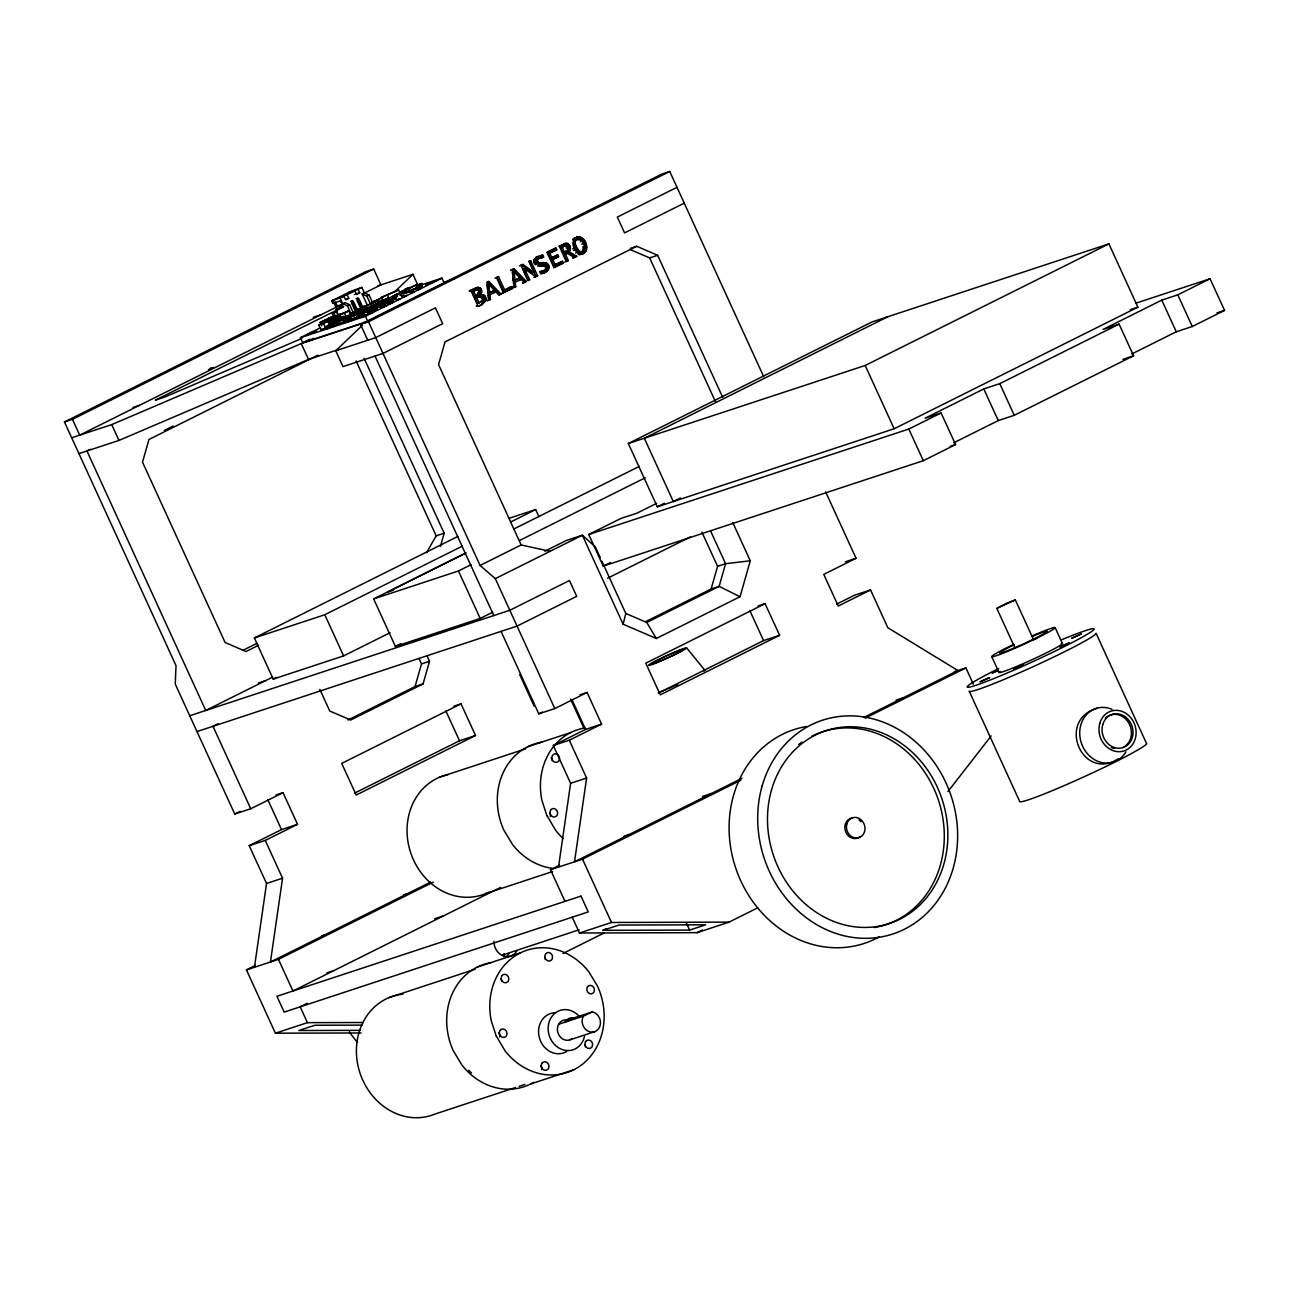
<?xml version="1.0" encoding="UTF-8"?>
<svg xmlns="http://www.w3.org/2000/svg" width="1289" height="1289" viewBox="0 0 1289 1289"><rect width="100%" height="100%" fill="white"/><g stroke="black" fill="none" stroke-linecap="round" stroke-linejoin="round"><path stroke-width="1.5" d="M366.575 309.118C360.598 309.07 356.102 314.999 356.908 311.39M330.193 324.828L332.24 323.04L332.046 321.67L335.124 320.268M328.034 325.521L338.814 321.67L346.274 317.368L347.192 319.898L338.91 323.893C334.205 319.914 348.82 313.163 348.675 318.834L346.387 320.155L345.371 318.061L344.018 318.174C342.23 318.093 330.725 320.059 335.817 325.263C331.45 327.712 336.397 323.362 334.399 325.988M331.66 322.621C330.935 321.428 329.227 321.879 330.838 324.619L328.84 325.263L332.24 323.04L325.424 326.842L326.294 328.324L325.424 326.842M333.432 323.491C347.498 318.786 329.082 321.622 334.463 325.827M338.717 321.025L339.716 323.636M543.652 271.012L540.881 271.802L545.908 269.788L547.019 267.629C544.603 263.729 527.62 265.373 538.383 256.35L535.789 257.462L537.384 256.93M480.04 294.81C490.722 293.618 484.165 307.555 476.237 306.186C483.955 306.911 488.015 293.747 478.428 295.342C481.699 293.151 479.766 286.899 475.641 288.108C480.024 285.062 484.132 291.894 480.04 294.81L478.428 295.342M364.642 312.566L364.078 309.682L375.615 305.735L393.483 296.744L381.947 300.691L357.407 312.937L357.633 311.825L357.311 312.921L366.14 308.039M365.464 308.603C366.527 308.119 363.466 308.168 365.544 308.716M360.872 312.47L363.337 312.454C362.58 309.537 367.8 315.724 368.622 309.747M333.094 326.665L335.269 325.376L329.887 327.438L329.001 325.166M579.373 254.529C589.701 253.659 584.739 236.161 575.957 237.498C586.431 233.325 591.973 254.9 579.373 254.529L578.084 254.336L580.968 253.997M331.885 324.216L331.241 322.266L334.447 320.639M333.19 322.121L333.497 321.009M333.609 321.589L343.76 316.514L344.904 317.513L347.273 316.595M537.61 258.622L539.205 258.09L537.191 260.571L538.609 262.714L545.537 262.666L548.631 265.115L548.179 270.158L543.781 272.946C555.414 263.681 539.108 264.487 535.596 261.087L537.61 258.622L543.62 257.107L542.701 255.077L536.772 256.882M359.422 312.728L359.132 311.841M364.964 308.442L365.222 308.699M328.469 327.39L329.34 327.325L328.276 327.1M328.179 327.229C330.564 326.165 325.44 330.322 329.34 327.325M483.665 299.193L480.894 301.562L483.665 299.193L482.956 297.372L481.055 296.325L477.703 296.921L481.812 296.518M331.885 322.121L334.769 320.51L331.08 322.459L330.548 324.055M254.449 967.282L266.533 883.481L249.228 845.681L281.501 829.584L297.517 824.316L283.016 792.671L275.91 795.007M249.228 845.681L265.244 840.412L282.549 878.212L270.448 961.997L430.719 882.047M558.508 867.078L570.608 783.293L553.303 745.493L585.577 729.397L601.576 724.112L587.091 692.467L579.969 694.819M553.303 745.493L569.303 740.224L586.608 778.024L574.507 861.809L741.965 778.266M367.365 310.842L364.078 311.148M364.239 311.503L371.748 307.153M364.723 311.777C367.913 310.617 357.875 315.886 366.624 311.616M365.432 310.101L365.448 311.729M365.512 311.68L365.415 312.486L366.028 311.712M366.173 311.777C364.578 309.698 371.474 307.378 370.41 309.65M366.575 310.44C366.382 315.644 370.088 304.575 365.641 310.311M366.817 311.567L366.801 310.359M367.848 311.213L368.187 309.569M371.973 309.972L367.881 311.68L368.026 309.94M369.282 310.746L369.427 309.167L367.816 311.519M370.523 310.343L369.862 309.344M371.603 309.876L371.893 308.345L368.863 309.537M372.344 309.747L373.101 308.039L370.604 309.006M372.988 309.537L373.198 308.103M373.343 308.216L373.568 309.344M365.432 310.311L365.448 311.148M477.897 289.687L474.98 290.444C480.233 286.931 481.425 295.697 475.899 296.035L473.691 291.217L472.096 291.749L474.304 296.567L476.608 295.68M573.589 242.654L574.701 240.237L578.761 238.852C584.513 240.415 587.865 252.531 579.454 252.499L576.215 250.227L573.589 243.75L576.312 239.706L578.761 238.852M363.337 312.454L363.031 311.471M327.825 318.641L339.361 315.225L333.706 317.996L335.494 316.578L333.915 313.098L332.304 313.63L333.835 316.949L341.263 313.855M346.29 317.948L329.017 325.102M732.797 522.641L750.279 560.796L740.047 596.726L656.327 638.49L623.119 624.23L625.809 613.483L601.899 561.247M340.489 317.867L344.276 316.546L336.88 320.139L336.01 318.754L338.653 317.448L330.048 320.977L330.483 322.492L334.914 320.993L332.127 321.606M329.34 327.567L328.389 328.002L333.045 325.231M334.077 325.344L338.959 323.281M440.419 546.423L444.173 533.211L364.094 358.294M347.982 720.019L415.058 686.554L421.519 663.899L419.038 658.502M319.849 689.422L329.758 711.029L350.689 720.035L423.066 683.927L429.511 661.273L427.046 655.859M567.434 252.193C570.383 249.26 568.046 242.38 563.422 244.169C568.433 240.64 572.606 247.971 569.045 251.677L567.434 252.193L575.136 256.849L576.747 256.318L569.045 251.677M645.805 621.588L711.125 589.009L717.57 566.354L701.909 532.131M358.713 313.018L358.68 311.471L357.021 312.421L357.891 314.806M565.694 251.919L563.035 252.966L560.57 247.617L562.181 247.085L564.63 252.451C569.883 252.048 568.594 242.977 563.486 246.296L566.274 245.635M331.176 322.459L332.626 321.299M371.731 308.732L371.441 310.327M373.488 308.28L374.261 307.475L372.424 308.409M478.316 294.633L476.721 295.165L478.042 293.441M572.332 1038.515A10.328 9.039 71.8 0 1 559.426 1035.857L558.185 1033.472A10.328 9.039 71.8 0 1 558.636 1024.288L559.152 1023.45A10.328 9.039 71.8 0 1 567.531 1020.05M366.35 309.65L364.433 311.036M577.569 236.967C569.577 239.464 573.283 251.629 579.696 253.804M426.546 552.707L436.165 535.853L444.173 533.211M330.048 324.506L330.902 323.056M333.48 319.672L340.441 316.466L333.529 319.688L334.012 321.332M334.06 320.929L336.59 320.026M330.258 324.78L328.985 325.231L330.79 324.296M380.996 301.32L381.48 301.465M382.253 300.74L380.464 301.674M947.947 791.543L991.177 735.955M359.083 312.309L358.68 311.487L358.503 312.566M542.057 271.544L546.713 268.757M364.932 310.697L364.964 311.825L364.078 309.682M369.008 310.907L369.782 309.859M376.501 308.748L374.374 309.988L373.649 307.99M579.454 252.499L584.078 250.469M322.347 321.364L332.9 316.611L328.002 318.931M359.405 310.601L358.777 309.054L355.732 309.988L352.316 302.738A1.917 0.918 63.5 0 0 350.64 301.288M574.668 237.982L572.574 239.69L574.169 239.158M1014.846 647.723L996.832 608.376L1007.112 603.01L1015.345 599.917L1033.359 639.28M1015.345 599.917L996.832 608.376M394.66 291.83L412.947 274.315L417.765 284.869M335.752 350.785L375.76 337.605L435.424 307.829L442.659 323.668L383.01 353.428L342.987 366.608L335.752 350.785L362.467 325.199M330.612 323.861L331.595 323.33L329.452 324.602L327.922 321.267L318.737 325.037L321.058 330.097L329.968 326.471M341.134 317.9L344.582 316.82L336.88 320.139L337.122 318.254M336.542 315.596L335.43 316.417L338.137 315.064L332.933 316.788M349.722 317.996C353.863 316.772 345.355 319.881 351.414 317.658M392.372 298.355L395.127 298.71M391.598 298.516C394.627 295.987 394.192 301.417 393.145 297.002M1097.116 708.354C1056.11 719.794 1082.019 782.359 1118.514 758.657M373.117 307.942L373.536 308.812M371.877 308.442L370.942 310.665L366.656 312.083M330.322 324.457L331.595 323.33M346.032 317.207L344.662 317.9L347.788 316.885L342.793 317.948M345.049 317.9L347.611 316.707M346.387 317.513L347.659 316.74L345.339 318.029L346.419 317.561M381.802 301.32L382.946 300.514M403.409 290.67L404.295 292.667L405.568 292.249L404.923 290.815L403.634 291.233L409.177 288.382L403.892 290.251L405.197 293.102L413.447 289.348M365.496 308.071L366.543 308.377L353.186 314.339L355.087 313.807M336.88 320.139L338.798 319.011L338.217 317.738M482.505 301.03L477.446 303.431L474.964 298.017L479.299 296.389M380.626 301.723L382.962 300.675M381.431 302.19L381.592 302.287M370.185 309.956L368.67 310.617L369.476 310.295M283.016 792.671L250.743 808.767L234.743 814.036L175.256 684.105L176.013 665.64L64.45 421.97L365.689 271.689L373.697 269.047L380.932 284.869L363.385 293.618M64.45 421.97L72.458 419.328L373.697 269.047M335.543 302.399L337.364 306.363L342.455 304.671L340.634 300.724L332.9 303.302L331.821 300.917L350.06 291.62L361.855 287.366L364.384 292.893L369.041 295.004L373.02 303.705M331.821 300.917L343.986 296.277L345.613 299.838L348.755 298.258L347.128 294.698L338.572 298.065L343.986 296.277M347.128 294.698L354.942 290.815L356.57 294.375L359.712 292.796L358.084 289.235L349.528 292.587L354.942 290.815M358.084 289.235L361.855 287.366M332.9 303.302L335.092 302.206M340.505 300.788L343.406 307.12L335.801 309.618L337.976 314.371M334.012 299.821L332.804 300.224L335.704 306.556L337.686 305.557M337.364 306.363L342.81 304.204M340.215 298.146L342.761 303.688L344.953 302.593L349.593 304.703L353.573 313.404M367.623 305.864L362.193 293.989L364.384 292.893M338.83 305.88L79.692 435.15L72.458 419.328M337.38 310.198L336.8 308.925L341.972 306.879L339.99 307.878L338.91 305.493L335.704 306.556M335.801 309.618L337.992 308.522L336.445 310.681M358.374 299.596L357.005 300.273L360.259 307.394A1.917 0.918 63.5 0 0 361.387 308.764M336.187 310.762L337.541 310.133M342.761 303.688L347.402 305.799L349.593 304.703M362.193 293.989L366.849 296.099L369.041 295.004M332.304 313.63L336.622 311.745L338.217 315.225L341.086 313.92M333.915 313.098L336.622 311.745M330.048 317.916L320.155 322.427L335.349 316.272M320.478 322.701L331.644 319.011L341.231 314.226M322.749 323.716L327.116 321.541M343.599 313.308L347.982 311.132M318.737 325.037L327.922 321.267M341.15 318.012L339.603 314.629L348.787 310.858L351.107 315.934L346.999 317.98M334.866 320.236L331.015 322.895L334.447 321.638M365.834 321.976L302.722 342.777L300.401 337.718L319.978 327.954M371.57 302.206L382.656 297.662M381.222 297.517L398.575 289.944L400.025 293.086L389.069 298.549L382.672 300.659L381.222 297.517L398.575 289.944M359.293 312.744L358.149 310.391L360.711 309.537L361.355 310.971L360.002 308.748L378.499 300.321L379.562 302.673L377.484 303.705M337.347 320.107L344.421 316.643L340.65 317.561M354.862 311.712L350.995 313.453L354.862 311.712L355.683 313.791L357.875 312.695L357.23 311.277L354.668 312.115L355.313 313.549M347.16 317.916L346.29 316.417L350.125 314.516L351.124 316.45M354.475 313.92L355.12 315.338L353.847 315.773L352.477 313.211L354.991 312.019M356.602 312.905L355.957 311.487L358.471 310.278L360.05 314.097L357.359 314.983L357.327 313.436M378.499 300.321L360.002 308.748M360.711 309.537L352.864 313.275L353.122 314.645L366.382 308.683M351.059 316.675L349.786 317.11L349.126 315.676L354.797 313.066L350.415 315.257L351.059 316.675L355.442 314.5M356.972 311.535L354.781 312.631L355.651 312.502M360.694 309.731L358.503 310.826M345.79 317.658L337.96 321.702M321.058 330.097L325.166 328.05M346.306 317.416L347.788 316.885L344.582 317.658M354.829 314.613L354.249 313.34M349.673 315.402L352.364 314.145M349.786 317.11L353.959 314.822L353.444 313.726M374.455 304.768L370.072 306.959L371.973 306.411L370.62 306.685L371.2 307.942M405.6 290.863L404.955 289.445L407.469 288.253L408.049 289.509M331.386 326.375L338.862 322.637M346.209 319.14L349.222 318.206M401.395 291.878L402.055 293.312L400.235 294.005L399.574 292.587L416.911 284.563L418.409 288.22L416.573 288.913L415.928 287.479L421.584 284.885L422.228 286.303L417.862 288.494L417.201 287.06M329.887 327.438L331.257 326.762M345.758 319.511L351.269 317.336M367.091 308.893L356.779 313.71M367.897 308.49L369.008 308.716M370.088 307.394L374.471 305.203M394.047 297.791L391.824 298.532L391.179 297.115L395.562 294.923L395.659 296.631L397.495 295.938L396.69 294.246M396.126 294.585L397.205 294.343M405.229 289.977L400.863 292.152L401.507 293.586L405.342 291.668M407.26 288.865L409.386 287.608M345.903 319.833L350.608 317.916M353.847 315.773L357.681 313.855M375.969 304.832L377.306 304.22M378.402 303.672L379.417 303.173M398.688 293.586L392.452 296.696L393.644 298.855M416.911 284.563L408.694 288.672L410.095 291.491M377.371 304.381L376.291 304.736M398.22 294.246C388.521 297.195 403.183 293.135 396.529 294.456L397.286 295.842L395.659 296.631M357.359 314.983L362.273 312.615M400.235 294.005L404.053 292.087M302.722 342.777L309.843 339.233M420.037 286.11L422.55 284.917L421.89 283.483L417.539 285.481L418.119 286.738M90.456 449.233L86.943 450.973L205.741 710.481L272.607 677.112M397.495 295.938L376.082 306.734L364.529 310.681M419.457 284.853L421.648 283.757M361.017 316.304L357.359 318.141L356.715 316.723L361.097 314.532M373.681 308.216L376.243 307.362L376.887 308.796L372.134 310.73L371.49 309.312L374.342 307.636M378.257 307.298L376.952 306.299L378.289 305.686M379.546 305.3L380.658 304.832M382.575 303.753L381.56 304.252M384.09 303.431L383.268 303.141L384.767 302.689M385.814 301.98C387.071 303.35 384.767 301.481 386.716 301.481M387.699 303.157L389.052 302.899L387.49 301.046L388.569 300.691M390.68 299.644L389.987 300.047M392.629 299.354L391.711 298.935L392.839 298.113M371.877 309.36L374.003 308.103L374.696 309.892M358.197 316.385L356.715 316.723M360.082 316.562L359.647 315.612L363.514 313.872L363.933 314.822M373.794 308.732L376.243 307.362M386.571 302.174L392.227 299.564L392.887 300.982L387.216 303.592L386.571 302.174L389.584 301.094M405.197 293.102L413.415 288.994M379.047 306.347L378.37 307.378L379.498 306.75M381.157 305.3L379.627 305.187M382.172 304.784L383.365 304.575L382.607 303.576M384.283 303.721L384.863 302.577M386.378 302.673L387.473 302.142M390.454 300.16L392.871 300.385L391.92 300.353M392.71 299.515L395.191 298.291M410.482 290.67L406.728 292.571M414.188 288.913L415.284 288.962M419.972 285.949L422.164 284.853M370.346 310.858L373.504 309.489L372.102 310.101M364.803 311.938L376.581 307.845L396.754 297.807C395.997 299.402 392.355 296.438 394.498 298.919M406.406 292.861L409.693 291.62M416.669 287.946L414.252 289.074L416.266 288.075M418.2 287.415L407.936 292.168M357.359 318.141L365.061 314.854L360.469 316.578M372.134 310.73L374.583 309.376M380.255 306.137L382.317 305.638L381.222 305.412M382.785 305.3L384.364 304.43M384.122 303.318L384.686 304.22L386.539 303.543L385.427 303.318M387.635 302.996L386.684 303.092L388.569 302.335M388.634 301.723L390.051 301.481M390.567 300.337L392.791 300.224M393.242 299.886L394.966 299.322L394.353 298.774M413.672 289.671L416.492 288.462M387.216 303.592L391.598 301.4L390.954 299.983M416.573 288.913L420.955 286.722L420.311 285.304M365.432 316.288L441.934 278.118L444.254 283.177L367.752 321.348L365.432 316.288L300.401 337.718M367.752 340.232L360.517 324.409L661.756 174.128L669.748 171.485L763.749 376.775M360.517 324.409L368.509 321.783L669.748 171.485M164.251 430.494L173.209 426.031M317.368 355.458L148.96 439.485L142.515 462.139L225.092 642.502L246.022 651.509L258.573 645.241M514.23 268.853L510.605 270.384L514.23 268.853L526.363 281.453L522.625 283.048L526.363 281.453M547.213 252.128L555.913 248.052L556.719 249.808L548.26 253.756L550.371 258.364L557.783 254.932L558.588 256.672L551.176 260.104L553.609 265.437L562.552 261.248L563.341 263.004L553.996 267.661L547.035 252.483L555.913 248.052M558.975 246.247L566.419 243.347M676.999 187.308L617.334 217.084L624.585 232.906L684.25 203.146M477.236 287.576L469.277 291.008L475.125 288.365M494.364 292.474L495.975 291.942L498.94 295.133L501.083 294.069L488.95 281.469L486.936 282.468L488.692 300.24L487.097 300.772L490.432 299.37L489.965 294.939L488.354 295.471L488.837 299.902M494.944 278.198L498.553 276.668L504.708 290.106L511.781 286.577L512.587 288.333L501.888 293.393L512.587 288.333M519.435 265.921L522.947 264.438L534.033 272.462L532.438 272.994L521.352 264.97L522.947 264.438M537.626 275.83L534.162 277.296L537.626 275.83L530.649 260.604L529.006 261.425L534.033 272.462M563.035 244.507L559.345 246.344L566.306 261.522L568.32 260.523L565.436 254.191L563.825 254.723L566.725 261.039L568.32 260.523M472.096 291.749L476.592 289.912M548.26 253.756L556.719 249.808M560.57 247.617L565.098 245.78M473.691 291.217L474.642 290.75L473.047 291.282M562.181 247.085L563.406 246.457L561.811 246.989M550.371 258.364L557.783 254.932M563.035 252.966L564.099 252.435M551.176 260.104L558.588 256.672M563.825 254.723L567.257 253.288L574.298 257.542L576.747 256.318M565.436 254.191L567.257 253.288M488.16 293.425L494.557 290.492L488.821 284.45L487.226 284.966L488.16 293.425L494.557 290.492M513.441 280.809L519.838 277.892L514.102 271.834L512.506 272.366L513.441 280.809L519.838 277.892M488.354 295.471L495.975 291.942M513.65 282.855L515.246 282.339L515.729 286.754L514.118 287.286L513.65 282.855L521.255 279.342L524.236 282.517M477.446 303.431L479.266 302.528M498.553 276.668L496.958 277.199L503.113 290.637L511.781 286.577M553.609 265.437L562.552 261.248M553.948 267.419L563.341 263.004M575.136 256.849L572.703 258.074L574.298 257.542M488.692 300.24L490.432 299.37M515.729 286.754L513.989 287.624L512.216 269.852M529.666 279.81L528.071 280.325L522.996 269.175L524.591 268.66L529.666 279.81L528.023 280.631L521.046 265.389M722.726 397.399L657.648 255.286L636.718 246.28L445.011 341.923L438.566 364.578L521.159 544.957L550.097 551.305M628.323 443.513L872.057 321.928L1108.911 243.879L1137.881 307.169L894.147 428.77L657.309 506.819L628.323 443.513L865.177 365.48L1108.911 243.879M888.057 316.643L644.323 438.244L673.309 501.534L680.479 497.957M390.084 632.706L343.615 655.892L273.204 679.094L254.368 637.942L458.094 536.321M242.574 650.51L256.914 643.356M254.368 637.942L324.78 614.74L462.38 546.101M510.637 522.029L535.644 509.542L538.931 516.696M492.769 612.178L480.185 618.446L395.369 646.401L373.649 598.918L465.232 553.223M513.731 529.038L639.457 466.312M466.102 552.949L387.602 592.102L393.209 590.265M373.649 598.918L458.465 570.979L471.033 564.711M519.531 540.51L645.241 477.784M368.509 321.783L480.072 565.452L521.159 544.957M273.204 679.094L276.781 677.305M544.844 551.209L566.37 540.478L582.37 535.209L595.309 546.842L600.255 557.638M480.072 565.452L495.314 578.632L582.37 535.209L623.119 624.23M953.812 442.755L998.266 420.585L1014.266 415.3L1133.595 355.78L1119.11 324.135L999.781 383.655L983.781 388.94L925.099 418.216L941.099 412.931L955.584 444.576L923.311 460.689L603.236 566.145L588.751 534.5L621.024 518.404L637.04 513.135L656.6 503.371M218.26 723.677L212.991 726.303L250.743 808.767M657.309 506.819L664.463 503.242M395.369 646.401L400.766 643.71M603.236 566.145L610.422 562.568M1131.806 353.959L1176.277 331.772L1192.277 326.504L1224.55 310.391L1210.065 278.746L1177.792 294.859L1161.776 300.128L1103.094 329.404L1119.11 324.135M607.538 578.245L690.388 536.917M588.751 534.5L908.826 429.044L941.099 412.931M234.743 814.036L240.125 811.361M461.027 703.858L341.714 763.394L356.199 795.039L475.512 735.503L461.027 703.858L453.921 706.195M625.809 613.483L646.756 622.474L719.133 586.366L725.578 563.712L710.738 531.294M354.443 793.202L459.512 740.772L475.512 735.503M265.244 840.412L297.517 824.316M501.05 631.384L538.802 713.848L542.395 712.06M538.802 713.848L554.818 708.579L587.091 692.467M765.086 603.671L645.773 663.191L660.258 694.835L779.587 635.316L765.086 603.671L757.98 606.007M825.685 491.947L856.057 558.282L823.768 574.395L838.269 606.039L870.542 589.927L887.847 627.743L957.904 670.538L863.839 717.457M658.502 693.015L763.571 640.585L779.587 635.316M836.609 604.154L854.543 595.212L870.542 589.927M569.303 740.224L601.576 724.112M563.116 838.478A64.369 56.345 71.8 0 1 555.704 830.406L547.019 815.679M361.113 1032.956L275.411 1033.198L246.441 969.908L255.431 965.429M246.441 969.908L278.44 959.37L433.249 882.143M500.712 887.364L292.941 991.015L278.44 959.37M564.985 901.365L550.5 869.721L559.507 865.225M550.5 869.721L582.515 859.167L740.949 780.135M865.128 718.182L965.912 667.895L973.356 684.169M307.33 1003.277L300.176 1006.838L307.427 1022.66L363.224 1022.499M602.93 930.336L618.929 925.067L705.631 924.809L689.631 930.078L602.93 930.336L606.458 928.563M562.955 953.489L604.17 932.93M572.235 917.188L579.486 933.01L697.059 932.672L702.441 929.981M477.107 967.153L520.224 952.958A64.369 56.345 71.8 0 1 588.88 971.89L597.516 986.149A64.369 56.345 71.8 0 1 580.082 1065.987A64.369 56.345 71.8 0 1 505.062 1050.841L496.378 1036.13M697.059 932.672L729.075 922.118L757.739 907.827M371.377 302.544L379.256 299.29L374.052 302.045M400.96 295.294L401.765 294.988L400.976 295.407M377.79 306.621L378.612 306.315L377.806 306.734M426.272 283.822C423.855 285.062 428.721 282.662 426.272 283.934M380.771 305.815L381.979 305.316L380.771 305.912M360.421 316.176L358.004 317.175L360.404 315.966M583.385 1016.135L592.279 1011.897A10.328 9.039 71.8 0 1 598.45 1016.167L599.691 1018.552A10.328 9.039 71.8 0 1 596.098 1031.039A10.328 9.039 71.8 0 1 584.175 1027.704L582.934 1025.319A10.328 9.039 71.8 0 1 583.385 1016.135L558.749 1024.239M359.277 312.067L359.438 314.29L364.255 311.68M359.148 312.131L358.487 312.131M998.04 670.699L992.031 673.116L997.992 670.054M333.545 323.99L338.749 321.509M338.234 318.77L337.09 317.755M343.196 317.094L339.764 318.528L339.184 317.255M340.747 317.771L343.76 316.514L340.957 317.69M358.632 311.809L359.148 312.824M338.089 321.187L334.576 322.733L338.169 321.09L337.766 320.3M335.817 325.263L338.91 323.893M371.635 311.245C374.068 310.246 369.234 312.325 371.651 311.358M311.148 339.49L313.775 338.346M343.76 316.514L340.167 318.319L339.587 317.046M301.916 338.411L164.96 396.964L155.357 400.122L340.618 308.264M71.701 437.793L111.708 424.613L301.255 343.599L365.27 322.508M454.791 278.376L443.658 282.758M78.935 453.615L118.942 440.435L308.506 359.422L338.636 349.496M211.283 368.122L210.22 368.557L211.815 368.026M333.448 323.652L334.818 323.088M328.985 325.231L330.338 324.683M342.987 317.094L340.763 317.98L340.167 316.514M350.415 317.577L348.916 318.302L350.044 317.948M316.466 356.054L318.399 355.313M541.734 273.703L545.376 272.414M377.741 285.932L412.947 274.315M354.298 294.585L359.712 292.796M347.079 298.822L348.755 298.258M336.8 308.925L337.992 308.522M339.99 307.878L343.728 306.637M313.275 317.271L321.267 314.629M337.074 309.747L338.363 309.328M335.978 310.295L337.267 309.876M409.709 287.511L407.147 288.349L407.791 289.767M421.89 283.483L419.344 284.337L419.988 285.755M404.955 289.445L407.517 288.607L408.162 290.025M419.698 284.579L417.153 285.433L419.65 284.225L420.359 286.013L415.928 287.479M399.864 291.991L405.6 290.089M407.469 289.332L408.822 289.058M418.989 285.675L441.934 278.118M419.763 285.578L421.116 285.304M399.574 292.587L401.475 292.039M420.311 285.659L422.55 284.917M396.819 294.15L400.025 293.086M420.343 286.835L422.228 286.303M401.975 293.151L400.702 293.57L400.122 292.313M404.762 292.232L406.051 291.813M348.787 310.858L331.644 319.011M362.58 306.589L366.157 306.154M391.179 297.115L393.081 296.583L391.727 296.841M417.056 288.478L418.329 288.059M329.742 317.658L332.9 316.611M361.21 307.265L364.175 306.299L364.98 307.394M386.426 298.887L384.09 299.854L384.734 301.272M388.585 298.178L386.329 299.112M413.753 289.816L411.175 291.024L412.48 290.17M357.101 309.312L360.598 308.764M573.492 238.723L575.087 238.207M577.246 237.353L578.858 236.822M331.676 318.641L320.155 322.427L321.783 325.988M578.535 237.547L580.131 237.015M355.957 311.487L358.519 310.633M390.164 299.918L392.227 299.564M390.47 300.418L391.759 299.999L392.339 301.255M579.808 238.062L581.403 237.547M352.477 313.211L355.039 312.373M388.392 301.465L387.119 301.9L387.763 303.318M575.458 239.738L577.907 238.9M330.048 320.977L334.528 319.511L335.14 320.623M574.701 240.237L576.312 239.706M352.96 313.775L354.733 313.308M390.76 301.433L389.359 300.708M574.137 240.882L575.748 240.35M350.527 314.838L352.026 314.887M388.65 302.48L386.958 301.529M390.986 301.513L392.887 300.982M565.903 244.008L567.498 243.476M581.017 238.9L582.612 238.368M330.274 322.024L334.914 320.494M349.126 315.676L351.027 315.144M352.574 314.613L351.075 314.564L352.558 314.033L352.123 313.082M573.766 241.688L575.377 241.172M578.825 240.044L580.421 239.512M360.324 312.244L361.146 313.549L358.987 314.258M566.822 244.427L568.417 243.895M331.015 322.637L334.673 321.203M371.49 309.312L374.052 308.458M582.112 240.012L583.724 239.496M334.463 321.879L331.047 323.007L334.818 320.784L334.173 319.189M349.851 316.885L351.543 316.256M354.314 315.338L355.667 315.064L354.717 312.47M567.595 245.136L569.19 244.62M564.679 246.167L566.725 245.764M348.723 317.884L349.69 317.593M573.589 243.75L575.184 242.123M334.769 322.572L331.273 324.038M348.948 317.867L349.931 317.755M374.326 309.634L376.887 308.796M567.128 246.054L565.13 246.296M580.404 241.655L582.016 241.124M329.114 324.925L333.48 323.281M568.191 246.151L569.802 245.619M343.196 320.478L344.276 320.22M349.029 318.447L350.189 318.27M363.514 313.872L360.549 314.806L362.306 314.339L362.821 315.434L361.129 316.063M583.111 241.414L584.707 240.882M345.645 319.833L348.675 318.834M542.701 255.077L541.09 255.609L542.024 257.639L543.62 257.107M320.623 328.421L321.332 329.968M359.647 315.612L361.21 316.192M566.225 247.601L567.821 247.085M573.798 244.942L575.393 244.427L575.2 243.218M358.616 316.176L357.262 316.45M536.578 257.591L534.339 258.863L535.95 258.348M362.821 315.193L364.835 314.387M566.467 248.31L568.062 247.778M568.691 247.681L570.302 247.15M365.061 314.854L359.405 317.465M328.163 327.487L329.275 327.116M334.093 325.537L335.188 325.166M530.649 260.604L529.054 261.119L536.031 276.362M533.904 259.685L535.515 259.17M574.185 246.263L575.78 245.732L578.584 250.614L581.065 251.967M583.998 243.089L585.593 242.558M541.187 257.413L539.575 257.945L542.024 257.639M581.855 244.169L583.45 243.637M327.019 328.292L327.97 328.357L327.164 328.614M536.482 259.347L538.077 258.815M533.662 260.571L535.273 260.04M535.805 260.169L537.4 259.637M568.739 249.115L570.35 248.6M567.901 249.792L565.452 251.5L567.063 250.984M574.765 247.697L576.376 247.166M533.63 261.49L535.225 260.974M535.596 261.087L537.191 260.571M572.622 248.777L574.217 248.245M584.69 244.878L586.302 244.346M568.336 250.582L569.931 250.066M208.415 369.685L210.026 369.153M533.791 262.457L535.386 261.925M535.853 262.102L537.449 261.586M575.474 249.067L577.069 248.551M582.821 246.924L584.433 246.392M534.162 263.472L535.757 262.94M536.337 262.827L537.932 262.295M573.508 250.453L575.103 249.921M585.109 246.553L586.721 246.038M536.997 263.246L538.609 262.714M576.215 250.227L577.81 249.695M583.031 248.133L584.626 247.601M537.98 263.407L539.575 262.892M534.983 264.728L536.578 264.197M585.254 248.165L586.849 247.633M539.398 263.375L540.993 262.859M576.989 251.146L578.584 250.614M540.929 263.262L542.524 262.73M583.031 249.228L584.626 248.696M542.379 263.133L543.974 262.602M543.942 263.182L545.537 262.666M577.794 251.838L579.389 251.307M582.854 250.179L584.449 249.663M488.95 281.469L487.339 281.985L499.488 294.585L501.083 294.069M575.603 252.966L577.214 252.451M585.109 249.663L586.721 249.148M539.156 265.325L537.561 265.856L546.278 265.776M578.616 252.29L580.227 251.758M545.231 263.617L546.826 263.101M581.903 251.645L583.498 251.113M539.672 265.872L541.267 265.357M580.308 252.451L582.757 251.613M584.707 251.033L586.318 250.501M541.283 265.776L542.878 265.244M546.262 264.438L547.857 263.907M542.943 265.743L544.554 265.212M584.046 252.193L585.641 251.661M476.559 287.979L478.155 287.463M544.006 265.888L545.601 265.373M583.127 253.143L584.739 252.612M477.381 288.043L478.976 287.511M478.106 288.285L479.717 287.769M580.662 254.384L583.563 253.369M547.035 265.631L548.631 265.115M478.751 288.72L480.346 288.188M545.166 267.016L546.778 266.485M479.299 289.332L480.894 288.8M547.39 266.678L549.001 266.162M476.302 290.202L478.364 289.783M478.799 290.041L476.769 290.315M545.424 268.16L547.019 267.629M479.75 290.122L481.345 289.59M547.535 267.709L549.13 267.194M564.711 262.054L566.306 261.522M547.438 268.724L549.033 268.209M478.106 292.2L479.701 291.668M480.12 291.475L481.715 290.943M544.312 270.319L545.908 269.788M543.04 271.157L544.635 270.626M547.116 269.739L548.711 269.208M478.155 292.829L479.75 292.297M546.568 270.674L548.179 270.158M480.007 292.845L481.619 292.313M519.644 279.858L521.255 279.342M132.96 407.501L139.357 405.391M477.768 294.037L479.363 293.505M545.843 271.528L547.438 270.996M544.909 272.285L546.504 271.753M479.444 294.15L481.039 293.618M480.298 295.117L481.893 294.585M481.828 295.407L483.439 294.875M474.964 298.017L477.301 297.131L476.576 297.501L479.041 302.899M478.606 296.808L480.217 296.277M479.46 296.841L481.055 296.325M482.473 295.745L484.084 295.213M483.037 296.212L484.648 295.68M480.845 297.405L482.44 296.873M483.52 296.808L485.131 296.277M630.321 248.39L636.718 246.28M482.956 297.372L481.361 297.904L483.359 298.033M503.113 290.637L504.708 290.106M483.923 297.517L485.534 297.002M484.245 298.404L485.856 297.888M482.005 300.224L483.601 299.709M484.39 299.257L485.985 298.742M481.796 300.675L483.407 300.144M484.358 300.079L485.953 299.564M484.148 300.885L485.744 300.353M483.649 301.819L485.26 301.288M482.956 302.561L484.567 302.045M481.877 303.302L483.472 302.786M630.466 249.679L649.656 257.913L657.648 255.286M1135.754 303.237L1210.065 278.746M1130.26 309.682L1137.881 307.169M509.01 518.323L535.644 509.542M1216.929 312.905L1224.55 310.391M1122.928 359.293L1133.595 355.78M950.251 446.348L955.584 444.576M258.299 683.057L265.405 680.705M189.741 715.749L509.816 610.277L569.464 580.517L576.715 596.34L517.05 626.1L196.991 731.572M421.519 663.899L429.511 661.273M717.57 566.354L725.578 563.712L750.279 560.796M415.058 686.554L423.066 683.927M711.125 589.009L719.133 586.366L740.047 596.726M845.375 561.811L856.057 558.282M527.749 746.718L570.866 732.506M439.678 777.17L525.751 748.796M266.533 883.481L282.549 878.212M570.608 783.293L586.608 778.024M954.343 671.714L965.912 667.895M896.016 700.201L903.138 697.865M403.811 894.856L407.372 893.696M702.537 796.425L711.431 793.492M321.654 935.846L325.215 934.67M623.94 836.239L629.274 834.482M485.695 893.599L552.643 871.541M434.667 918.799L443.561 915.867M326.907 972.857L334.012 970.52M502.694 954.988L579.148 929.788M275.411 1033.198L307.427 1022.66M579.486 933.01L611.485 922.473L729.075 922.118M389.036 997.605L475.109 969.247M570.737 1019.003L592.279 1011.897M570.286 1039.724L595.035 1031.554M515.391 1087.578L435.054 1114.034A62.629 54.831 71.8 0 1 358.809 1069.113A62.629 54.831 71.8 0 1 402.941 994.141M519.209 1086.305L524.945 1084.42M530.601 1083.985L573.718 1069.789M212.878 367.591L213.893 367.349M543.33 273.171L540.607 273.767L539.543 271.463L542.476 271.286M379.578 306.911L378.805 305.976M362.161 1025.109L314.854 1025.254L298.855 1030.523L359.953 1030.346M577.15 239.383L577.988 239.593M389.004 302.158L389.745 301.932M381.608 304.091L382.35 305.074M378.257 307.169L379.208 307.201M392.275 298.871L392.791 299.676M380.642 304.671L381.254 305.622M380.464 306.331L381.302 306.154M524.591 268.66L535.757 276.764M522.996 269.175L526.186 271.496M387.103 301.626L387.586 302.464M512.635 269.369L524.768 281.985M686.666 647.932A20.93 1.273 -24.6 0 1 658.212 662.127A20.93 1.273 -24.6 0 1 658.034 659.775A20.93 1.273 -24.6 0 1 686.666 647.932L704.857 670.232M646.756 622.474L656.327 638.49M334.157 318.931L334.657 319.833M1177.792 294.859L1192.277 326.504M1161.776 300.128L1176.277 331.772M999.781 383.655L1014.266 415.3M983.781 388.94L998.266 420.585M1055.159 627.662L1062.394 643.485M908.826 429.044L923.311 460.689M865.177 365.48L894.147 428.77M991.724 656.6L998.959 672.423M649.656 257.913L715.556 401.846M749.892 610.696L763.571 640.585M560.941 261.78L561.746 263.536M554.318 248.584L555.124 250.324M556.187 255.448L556.993 257.204M549.855 253.224L551.966 257.832M552.772 259.588L555.205 264.906M510.186 287.093L510.992 288.849M496.539 277.683L503.483 292.861M470.872 290.476L477.832 305.67M421.584 283.596L422.228 285.014M421.036 285.159L421.68 286.577L420.407 286.996L419.392 284.692M416.476 287.221L417.12 288.639M415.799 288.8L414.365 289.316M410.24 290.686L409.112 291.346M409.564 291.024L408.017 291.991M405.278 289.332L405.858 290.605M686.425 923.069L689.631 930.078M395.497 295.149L395.997 296.261M393.322 296.389L394.45 298.855M390.406 300.256L391.05 301.674M387.635 295.407L389.069 298.549M571.897 699.508L585.577 729.397M570.592 699.121L583.788 727.931M386.926 300.176L386.281 298.758L388.843 297.92L384.412 299.741M387.844 301.739L388.505 303.173M384.235 299.983L384.75 301.094M383.236 300.111L383.703 301.11M381.947 300.691L382.398 301.69M376.952 304.752L375.18 304.623M375.615 305.735L376.581 307.845M375.921 307.475L376.565 308.893M375.276 308.409L373.907 305.042L375.727 304.349L371.345 306.54L372.005 307.958M366.849 296.099L370.829 304.8M495.314 578.632L554.818 708.579M371.812 309.199L372.457 310.633M362.435 306.444L359.164 299.322A1.917 0.918 63.5 0 0 357.488 297.872M359.18 301.368L360.807 304.929M361.065 307.136L357.794 300.015A1.917 0.918 63.5 0 0 356.118 298.565M363.562 314.806L358.648 317.722L357.988 316.288L362.37 314.113L363.224 315.563M356.956 309.183L353.685 302.061A1.917 0.918 63.5 0 0 352.01 300.611M356.151 309.441L352.896 302.319L351.526 303.012L354.781 310.133A1.917 0.918 63.5 0 0 356.457 311.584M359.196 317.448L357.907 317.867M375.002 356.054L493.8 615.562M353.734 312.083L354.169 313.034M519.709 674.582L534.194 706.227M353.734 314.065L354.394 315.499M347.402 305.799L351.381 314.5M344.405 313.05L346.725 318.109M458.465 570.979L480.185 618.446M339.2 314.887L340.828 318.447M339.571 316.723L340.151 317.98M339.168 316.868L339.748 318.141M338.701 317.062L339.281 318.335M338.733 317.497L339.313 318.754M337.654 317.513L338.379 319.156L337.686 317.996M336.526 318.012L337.154 319.785M356.086 360.936L436.165 535.853M335.978 318.27L336.558 319.543M335.494 318.979L336.075 320.252M582.515 859.167L611.485 922.473M335.011 319.189L335.591 320.445M333.867 319.366L334.463 320.864M333.658 319.511L334.254 320.929M332.481 321.847L332.304 322.411M331.466 324.409L330.725 322.701M323.539 323.458L325.859 328.518M301.255 343.599L308.506 359.422M445.833 710.884L459.512 740.772M324.78 614.74L343.615 655.892M111.708 424.613L118.942 440.435M267.822 799.696L281.501 829.584M546.907 815.728L541.863 800.163A64.369 56.345 71.8 0 1 584.868 727.963M496.265 1036.179L491.222 1020.614A64.369 56.345 71.8 0 1 520.224 952.958M575.393 244.427L575.78 245.732M514.102 271.834L515.052 280.277M488.821 284.45L489.756 292.893M362.145 307.539A1.917 0.918 63.5 0 1 361.629 306.718M544.731 957.179A4.35 3.803 71.8 0 1 545.295 959.354M584.787 1044.686A4.35 3.803 71.8 0 1 585.367 1046.861M540.526 1065.536A4.35 3.803 71.8 0 1 541.638 1069.725M498.537 1032.731A4.35 3.803 71.8 0 1 499.665 1036.936M501.002 978.996A4.35 3.803 71.8 0 1 501.582 981.171M533.839 1082.228A64.369 56.345 71.8 0 1 461.945 1065.052L453.309 1050.793A64.369 56.345 71.8 0 1 491.109 962.625M471.484 1072.915A62.629 54.831 71.8 0 1 468.6 1070.224M566.58 1051.534A20.737 18.159 71.8 0 1 539.543 1038.322A20.737 18.159 71.8 0 1 554.947 1012.751M584.465 1036.485A20.737 18.159 71.8 0 1 559.184 1048.166A20.737 18.159 71.8 0 1 551.225 1017.424A20.737 18.159 71.8 0 1 579.277 1016.425M703.955 670.167A28.181 1.724 -24.6 0 1 704.02 671.102M677.692 684.507A28.181 1.724 -24.6 0 1 668.008 688.745M666.542 689.357A28.181 1.724 -24.6 0 1 658.308 692.547M1062.104 639.57A69.735 4.254 -24.6 0 1 1079.489 638.699A69.735 4.254 -24.6 0 1 982.299 683.041A69.735 4.254 -24.6 0 1 998.669 668.508M1061.266 643.388A34.867 2.127 -24.6 0 1 1030.846 660.226A34.867 2.127 -24.6 0 1 1000.006 671.343M1125.941 751.874A28.181 24.668 71.8 0 1 1093.33 758.947A28.181 24.668 71.8 0 1 1081.552 722.742A28.181 24.668 71.8 0 1 1112.101 709.353M1032.602 640.117A26.151 1.595 -24.6 0 1 1036.855 638.329M1031.49 636.202A34.867 2.127 -24.6 0 1 1049.826 631.401A34.867 2.127 -24.6 0 1 998.202 655.054A34.867 2.127 -24.6 0 1 1013.476 644.452M1014.411 644.629A26.151 1.595 -24.6 0 0 1000.441 653.056L1002.794 652.411A26.151 1.595 -24.6 0 0 1032.457 639.634A26.151 1.595 -24.6 0 0 1046.442 631.207L1044.074 631.852A26.151 1.595 -24.6 0 0 1032.618 636.331M1114.034 748.426A17.434 15.259 71.8 0 1 1111.376 747.572M1105.398 718.037A17.434 15.259 71.8 0 1 1128.568 722.71A17.434 15.259 71.8 0 1 1123.186 747.378M357.504 1042.43A112.53 98.528 71.8 0 1 349.303 1031.748M879.307 936.797A112.53 98.528 71.8 0 1 736.051 869.028A112.53 98.528 71.8 0 1 806.769 726.464M798.729 744.446A101.509 88.877 71.8 0 1 801.903 742.11M811.957 736.132A101.509 88.877 71.8 0 1 938.666 800.856A101.509 88.877 71.8 0 1 874.232 927.532M860.456 836.368A10.457 9.152 71.8 0 1 845.906 832.356A10.457 9.152 71.8 0 1 852.061 818.032M859.07 819.965A10.457 9.152 71.8 0 1 860.939 821.834M488.95 892.101A62.629 54.831 71.8 0 1 410.949 853.544A62.629 54.831 71.8 0 1 448.25 774.512M549.823 813.214A4.35 3.803 71.8 0 1 550.306 816.485M551.015 757.626A4.35 3.803 71.8 0 1 552.224 760.719M558.91 756.16A4.35 3.803 71.8 0 0 553.593 754.307L552.224 755.805A4.35 3.803 71.8 0 0 558.459 761.3L559.039 760.446A4.35 3.803 71.8 0 0 559.329 757.207M552.385 868.319A64.369 56.345 71.8 0 1 512.603 844.601L503.951 830.342A64.369 56.345 71.8 0 1 541.751 742.174M504.031 953.554A24.41 21.365 71.8 0 1 503.741 956.647M508.865 953.715A13.953 12.213 71.8 0 1 506.803 956.293M516.857 951.073A13.953 12.213 71.8 0 1 502.726 955.665A13.953 12.213 71.8 0 1 493.977 941.244M1071.868 638.2L1081.294 633.914L1071.868 638.2M565.549 1021.339L565.146 1022.129L573.943 1017.956A10.328 9.039 71.8 0 0 565.549 1021.339M550.645 810.024L550.403 810.459A4.35 3.803 71.8 0 0 556.622 815.969L557.219 815.099A4.35 3.803 71.8 0 0 551.773 808.96L550.645 810.024M501.84 975.805L501.582 976.256A4.35 3.803 71.8 0 0 507.802 981.751L508.398 980.897A4.35 3.803 71.8 0 0 502.952 974.758L501.84 975.805M500.003 1030.475L499.761 1030.91A4.35 3.803 71.8 0 0 505.981 1036.404L506.561 1035.55A4.35 3.803 71.8 0 0 501.131 1029.412L500.003 1030.475M545.553 954.005L545.295 954.44A4.35 3.803 71.8 0 0 551.531 959.934L552.111 959.08A4.35 3.803 71.8 0 0 546.665 952.942L545.553 954.005M541.992 1063.264L541.734 1063.715A4.35 3.803 71.8 0 0 547.97 1069.209L548.55 1068.355A4.35 3.803 71.8 0 0 543.104 1062.217L541.992 1063.264M587.446 986.858L587.204 987.31A4.35 3.803 71.8 0 0 593.423 992.804L594.003 991.95A4.35 3.803 71.8 0 0 588.574 985.811L587.446 986.858M585.609 1041.512L585.367 1041.947A4.35 3.803 71.8 0 0 591.587 1047.441L592.183 1046.587A4.35 3.803 71.8 0 0 586.737 1040.449L585.609 1041.512M1014.008 668.878L1023.418 664.641L1014.008 668.878M980.188 681.8L989.549 677.627L980.188 681.8M1060.074 646.917L1069.322 642.824L1060.074 646.917M306.879 334.786L306.186 335.301L316.659 330.516L306.879 334.786M343.132 323.168L346.145 321.847L343.132 323.168M347.192 321.831L350.205 320.51L347.192 321.831M350.076 319.704L353.089 318.383L350.076 319.704M351.252 320.494L354.266 319.173L351.252 320.494M354.153 318.351L357.15 317.046L354.153 318.351M367.897 312.583L369.395 311.938L367.897 312.583M363.772 316.047L363.095 316.546L373.568 311.777L363.772 316.047M376.034 309.908L377.532 309.247L376.034 309.908M380.336 306.895L381.834 306.25L380.336 306.895M396.142 295.89L394.933 296.502L396.142 295.89M380.948 307.104L382.462 306.46L380.948 307.104M403.215 291.523L403.215 291.523M382.865 307.12L385.878 305.815L382.865 307.12M400.073 294.923L401.588 294.263L400.073 294.923M389.826 303.656L392.839 302.351L389.826 303.656M403.538 293.779L405.036 293.119L403.538 293.779M401.524 296.502L403.022 295.842L401.524 296.502M396.786 300.192L399.783 298.871L396.786 300.192M403.731 296.712L406.744 295.407L403.731 296.712M410.208 292.168L411.723 291.507L410.208 292.168M410.692 293.248L413.705 291.926L410.692 293.248M417.636 289.783L420.649 288.462L417.636 289.783M426.369 284.805L425.692 285.32L436.149 280.535L426.369 284.805M581.001 896.097L276.926 996.284L284.176 1012.107L588.235 911.919L581.001 896.097M1146.566 743.576L1096.069 633.286A69.735 4.254 -24.6 0 1 1032.972 666.751A69.735 4.254 -24.6 0 1 969.199 691.162L1019.696 801.452A69.735 4.254 -24.6 0 0 1083.469 777.041A69.735 4.254 -24.6 0 0 1146.566 743.576M659.791 661.209A17.434 1.063 -24.6 0 0 683.508 649.382A17.434 1.063 -24.6 0 0 659.646 659.243A17.434 1.063 -24.6 0 0 659.791 661.209M1102.739 724.66A17.434 15.259 71.8 0 0 1120.995 748.071A17.434 15.259 71.8 0 0 1128.89 720.325A17.434 15.259 71.8 0 0 1102.739 724.66M1099.775 723.387A20.93 18.32 71.8 0 0 1121.688 751.487A20.93 18.32 71.8 0 0 1131.162 718.182A20.93 18.32 71.8 0 0 1099.775 723.387M762.121 786.048A112.53 98.528 71.8 0 0 879.968 937.151A112.53 98.528 71.8 0 0 930.932 758.077A112.53 98.528 71.8 0 0 762.121 786.048M771.483 790.076A101.509 88.877 71.8 0 0 877.777 926.372A101.509 88.877 71.8 0 0 923.762 764.828A101.509 88.877 71.8 0 0 771.483 790.076M846.841 823.913A10.457 9.152 71.8 0 0 857.797 837.963A10.457 9.152 71.8 0 0 862.534 821.319A10.457 9.152 71.8 0 0 846.841 823.913"/></g></svg>
